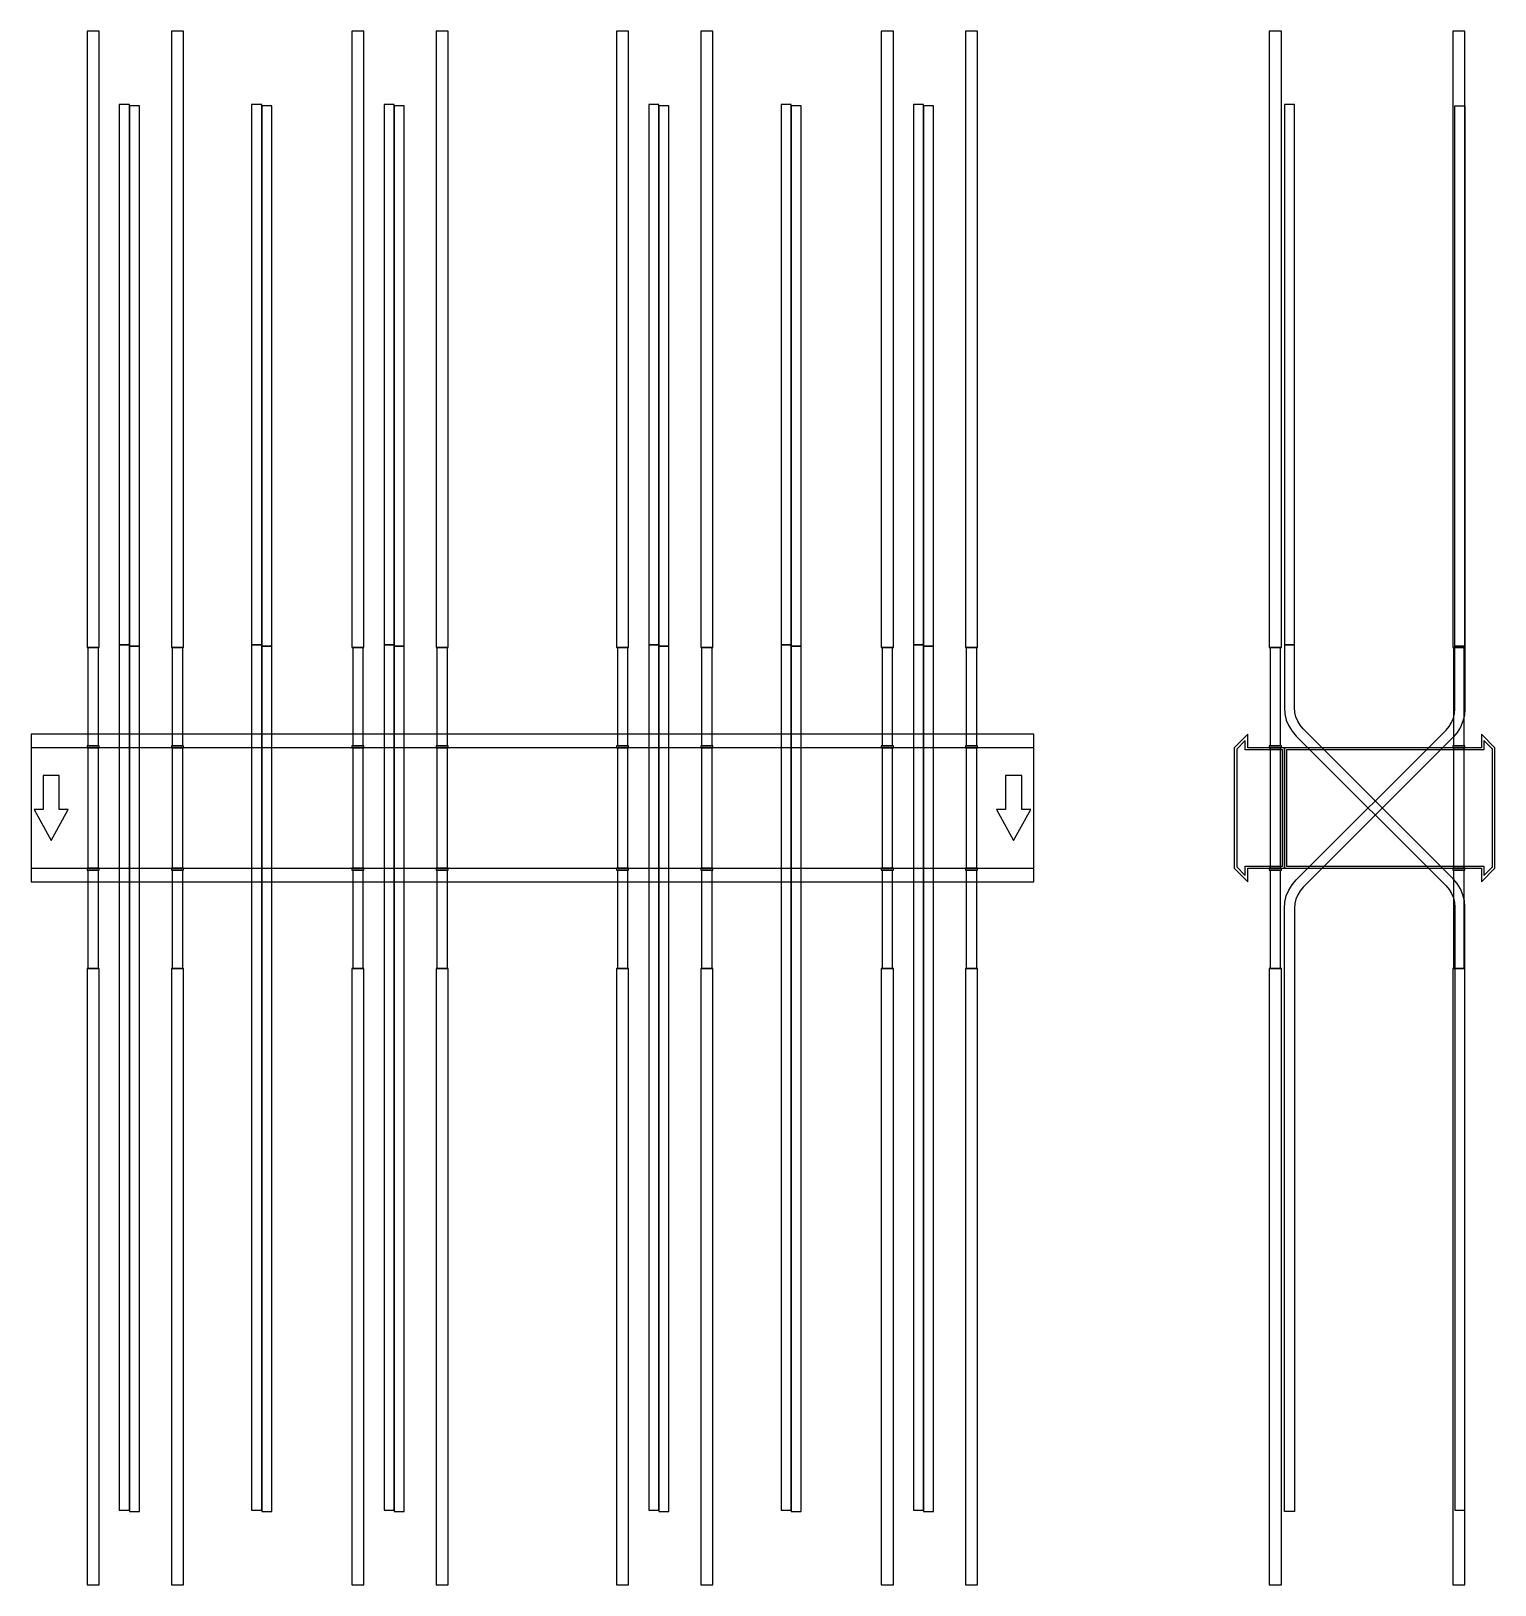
# Model space of a CAD drawing. Extents: x 0 to 1460, y -775 to 775.
import ezdxf

# ---------------------------------------------------------------- set-up
doc = ezdxf.new("R2010")
doc.units = 0
doc.layers.add('Halfen', color=7, linetype='CONTINUOUS')

msp = doc.modelspace()

# ---------------------------------------------------------------- linework, layer by layer
at = {"layer": 'Halfen', "color": 7}
for points in [[(68, 160), (68, 775), (56, 775), (56, 160)], [(152, 160), (152, 775), (140, 775), (140, 160)], [(332, 160), (332, 775), (320, 775), (320, 160)], [(416, 160), (416, 775), (404, 775), (404, 160)], [(596, 160), (596, 775), (584, 775), (584, 160)], [(680, 160), (680, 775), (668, 775), (668, 160)], [(860, 160), (860, 775), (848, 775), (848, 160)], [(944, 160), (944, 775), (932, 775), (932, 160)], [(1247, 160), (1247, 775), (1235, 775), (1235, 160)], [(1430, 160), (1430, 775), (1418, 775), (1418, 160)], [(98, 162.71), (98, 701.71), (88, 701.71), (88, 162.71)], [(108, 161.497), (108, 700.497), (98, 700.497), (98, 161.497)], [(230, 162.71), (230, 701.71), (220, 701.71), (220, 162.71)], [(240, 161.497), (240, 700.497), (230, 700.497), (230, 161.497)], [(362, 162.71), (362, 701.71), (352, 701.71), (352, 162.71)], [(372, 161.497), (372, 700.497), (362, 700.497), (362, 161.497)], [(626, 162.71), (626, 701.71), (616, 701.71), (616, 162.71)], [(636, 161.497), (636, 700.497), (626, 700.497), (626, 161.497)], [(758, 162.71), (758, 701.71), (748, 701.71), (748, 162.71)], [(768, 161.497), (768, 700.497), (758, 700.497), (758, 161.497)], [(890, 162.71), (890, 701.71), (880, 701.71), (880, 162.71)], [(900, 161.497), (900, 700.497), (890, 700.497), (890, 161.497)], [(1260, 162.71), (1260, 701.71), (1250, 701.71), (1250, 162.71)], [(1420, 161.497), (1420, 700.497), (1430, 700.497), (1430, 161.497)], [(67.25, 62), (67.25, 160), (56.75, 160), (56.75, 62)], [(98, -700.497), (98, 162.71), (88, 162.71), (88, -700.497)], [(108, -701.71), (108, 161.497), (98, 161.497), (98, -701.71)], [(151.25, 62), (151.25, 160), (140.75, 160), (140.75, 62)], [(230, -700.497), (230, 162.71), (220, 162.71), (220, -700.497)], [(240, -701.71), (240, 161.497), (230, 161.497), (230, -701.71)], [(331.25, 62), (331.25, 160), (320.75, 160), (320.75, 62)], [(362, -700.497), (362, 162.71), (352, 162.71), (352, -700.497)], [(372, -701.71), (372, 161.497), (362, 161.497), (362, -701.71)], [(415.25, 62), (415.25, 160), (404.75, 160), (404.75, 62)], [(595.25, 62), (595.25, 160), (584.75, 160), (584.75, 62)], [(626, -700.497), (626, 162.71), (616, 162.71), (616, -700.497)], [(636, -701.71), (636, 161.497), (626, 161.497), (626, -701.71)], [(679.25, 62), (679.25, 160), (668.75, 160), (668.75, 62)], [(758, -700.497), (758, 162.71), (748, 162.71), (748, -700.497)], [(768, -701.71), (768, 161.497), (758, 161.497), (758, -701.71)], [(859.25, 62), (859.25, 160), (848.75, 160), (848.75, 62)], [(890, -700.497), (890, 162.71), (880, 162.71), (880, -700.497)], [(900, -701.71), (900, 161.497), (890, 161.497), (890, -701.71)], [(943.25, 62), (943.25, 160), (932.75, 160), (932.75, 62)], [(1246.25, 62), (1246.25, 160), (1235.75, 160), (1235.75, 62)], [(1430, -700.497), (1430, -98.891), (1429.508, -92.633), (1428.042, -86.53), (1425.64, -80.731), (1422.361, -75.379), (1418.284, -70.607), (1268.787, 78.891), (1265.729, 82.471), (1263.27, 86.484), (1261.468, 90.834), (1260.369, 95.411), (1260, 100.104), (1260, 162.71), (1250, 162.71), (1250, 100.104), (1250.492, 93.847), (1251.958, 87.743), (1254.36, 81.944), (1257.639, 76.593), (1261.716, 71.82), (1411.213, -77.678), (1414.271, -81.257), (1416.73, -85.271), (1418.532, -89.62), (1419.631, -94.198), (1420, -98.891), (1420, -700.497)], [(1250, -701.71), (1250, -100.104), (1250.492, -93.847), (1251.958, -87.743), (1254.36, -81.944), (1257.639, -76.593), (1261.716, -71.82), (1411.213, 77.678), (1414.271, 81.257), (1416.73, 85.271), (1418.532, 89.62), (1419.631, 94.198), (1420, 98.891), (1420, 161.497), (1430, 161.497), (1430, 98.891), (1429.508, 92.634), (1428.042, 86.53), (1425.64, 80.731), (1422.361, 75.38), (1418.284, 70.607), (1268.787, -78.891), (1265.729, -82.47), (1263.27, -86.484), (1261.468, -90.833), (1260.369, -95.411), (1260, -100.104), (1260, -701.71)], [(1429.25, 62), (1429.25, 160), (1418.75, 160), (1418.75, 62)], [(0, -73.5), (1000, -73.5), (1000, 73.5), (0, 73.5)], [(68, 60), (68, 62), (56, 62), (56, 60)], [(152, 60), (152, 62), (140, 62), (140, 60)], [(332, 60), (332, 62), (320, 62), (320, 60)], [(416, 60), (416, 62), (404, 62), (404, 60)], [(596, 60), (596, 62), (584, 62), (584, 60)], [(680, 60), (680, 62), (668, 62), (668, 60)], [(860, 60), (860, 62), (848, 62), (848, 60)], [(944, 60), (944, 62), (932, 62), (932, 60)], [(1250, -60), (1250, 60), (1213.5, 60), (1213.5, 73.5), (1200, 60), (1200, -60), (1213.5, -73.5), (1213.5, -60)], [(1248, -58), (1248, 58), (1211, 58), (1211, 67.25), (1202.5, 58.75), (1202.5, -58.75), (1211, -67.25), (1211, -58)], [(1247, 60), (1247, 62), (1235, 62), (1235, 60)], [(1460, -60), (1460, 60), (1446.5, 73.5), (1446.5, 60), (1250, 60), (1250, -60), (1446.5, -60), (1446.5, -73.5)], [(1457.5, -58.75), (1457.5, 58.75), (1449, 67.25), (1449, 58), (1252, 58), (1252, -58), (1449, -58), (1449, -67.25)], [(1430, 60), (1430, 62), (1418, 62), (1418, 60)], [(0, -60), (1000, -60), (1000, 60), (0, 60)], [(67.25, -60), (67.25, 60), (56.75, 60), (56.75, -60)], [(151.25, -60), (151.25, 60), (140.75, 60), (140.75, -60)], [(331.25, -60), (331.25, 60), (320.75, 60), (320.75, -60)], [(415.25, -60), (415.25, 60), (404.75, 60), (404.75, -60)], [(595.25, -60), (595.25, 60), (584.75, 60), (584.75, -60)], [(679.25, -60), (679.25, 60), (668.75, 60), (668.75, -60)], [(859.25, -60), (859.25, 60), (848.75, 60), (848.75, -60)], [(943.25, -60), (943.25, 60), (932.75, 60), (932.75, -60)], [(1246.25, -60), (1246.25, 60), (1235.75, 60), (1235.75, -60)], [(1429.25, -60), (1429.25, 60), (1418.75, 60), (1418.75, -60)], [(20, -32.5), (37, -1.5), (28, -1.5), (28, 32.5), (12, 32.5), (12, -1.5), (3, -1.5)], [(980, -32.5), (997, -1.5), (988, -1.5), (988, 32.5), (972, 32.5), (972, -1.5), (963, -1.5)], [(68, -62), (68, -60), (56, -60), (56, -62)], [(67.25, -160), (67.25, -62), (56.75, -62), (56.75, -160)], [(152, -62), (152, -60), (140, -60), (140, -62)], [(151.25, -160), (151.25, -62), (140.75, -62), (140.75, -160)], [(332, -62), (332, -60), (320, -60), (320, -62)], [(331.25, -160), (331.25, -62), (320.75, -62), (320.75, -160)], [(416, -62), (416, -60), (404, -60), (404, -62)], [(415.25, -160), (415.25, -62), (404.75, -62), (404.75, -160)], [(596, -62), (596, -60), (584, -60), (584, -62)], [(595.25, -160), (595.25, -62), (584.75, -62), (584.75, -160)], [(680, -62), (680, -60), (668, -60), (668, -62)], [(679.25, -160), (679.25, -62), (668.75, -62), (668.75, -160)], [(860, -62), (860, -60), (848, -60), (848, -62)], [(859.25, -160), (859.25, -62), (848.75, -62), (848.75, -160)], [(944, -62), (944, -60), (932, -60), (932, -62)], [(943.25, -160), (943.25, -62), (932.75, -62), (932.75, -160)], [(1247, -62), (1247, -60), (1235, -60), (1235, -62)], [(1246.25, -160), (1246.25, -62), (1235.75, -62), (1235.75, -160)], [(1430, -62), (1430, -60), (1418, -60), (1418, -62)], [(1429.25, -160), (1429.25, -62), (1418.75, -62), (1418.75, -160)], [(68, -775), (68, -160), (56, -160), (56, -775)], [(152, -775), (152, -160), (140, -160), (140, -775)], [(332, -775), (332, -160), (320, -160), (320, -775)], [(416, -775), (416, -160), (404, -160), (404, -775)], [(596, -775), (596, -160), (584, -160), (584, -775)], [(680, -775), (680, -160), (668, -160), (668, -775)], [(860, -775), (860, -160), (848, -160), (848, -775)], [(944, -775), (944, -160), (932, -160), (932, -775)], [(1247, -775), (1247, -160), (1235, -160), (1235, -775)], [(1430, -775), (1430, -160), (1418, -160), (1418, -775)]]:
    msp.add_lwpolyline(points, close=True, dxfattribs=at)

doc.saveas('drawing.dxf')
